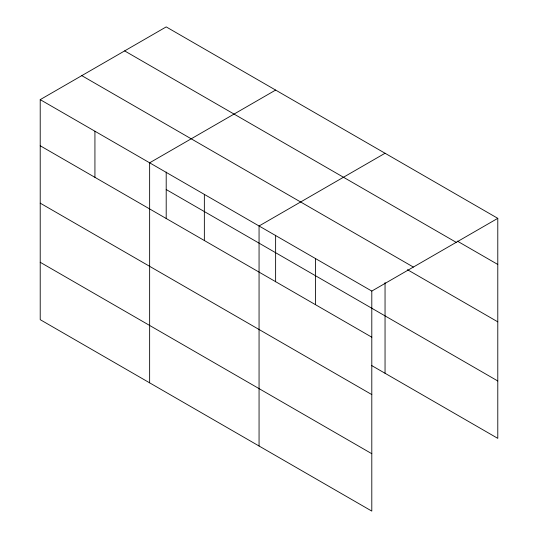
<?xml version="1.0" encoding="UTF-8"?>
<svg xmlns="http://www.w3.org/2000/svg" width="538" height="538" viewBox="0 0 538 538"><rect width="100%" height="100%" fill="white"/><g stroke="black" fill="none" stroke-linecap="round" stroke-linejoin="round"><path stroke-width="0.81" d="M40.215 99.638L371.798 291.071L371.798 511.1L40.215 319.666L40.215 99.638L166.202 26.9L497.785 218.334L497.785 438.362L371.368 365.376M275.624 90.075L149.638 162.812L149.638 382.841M385.047 153.249L259.06 225.987L259.06 446.009M371.798 291.071L497.785 218.334M457.313 241.098L497.785 264.461M124.628 50.902L456.211 242.342M81.789 75.636L413.372 267.07M407.448 269.693L497.785 321.845M166.202 189.537L497.785 380.978M40.215 145.758L371.798 337.198M40.215 203.149L371.798 394.583M40.215 262.275L371.798 453.709M385.047 282.578L385.047 373.278M315.429 258.529L315.429 304.649M275.624 235.227L275.624 281.825M204.353 194.4L204.353 240.52M166.202 172.052L166.202 218.65M94.93 131.225L94.93 177.345"/></g></svg>
